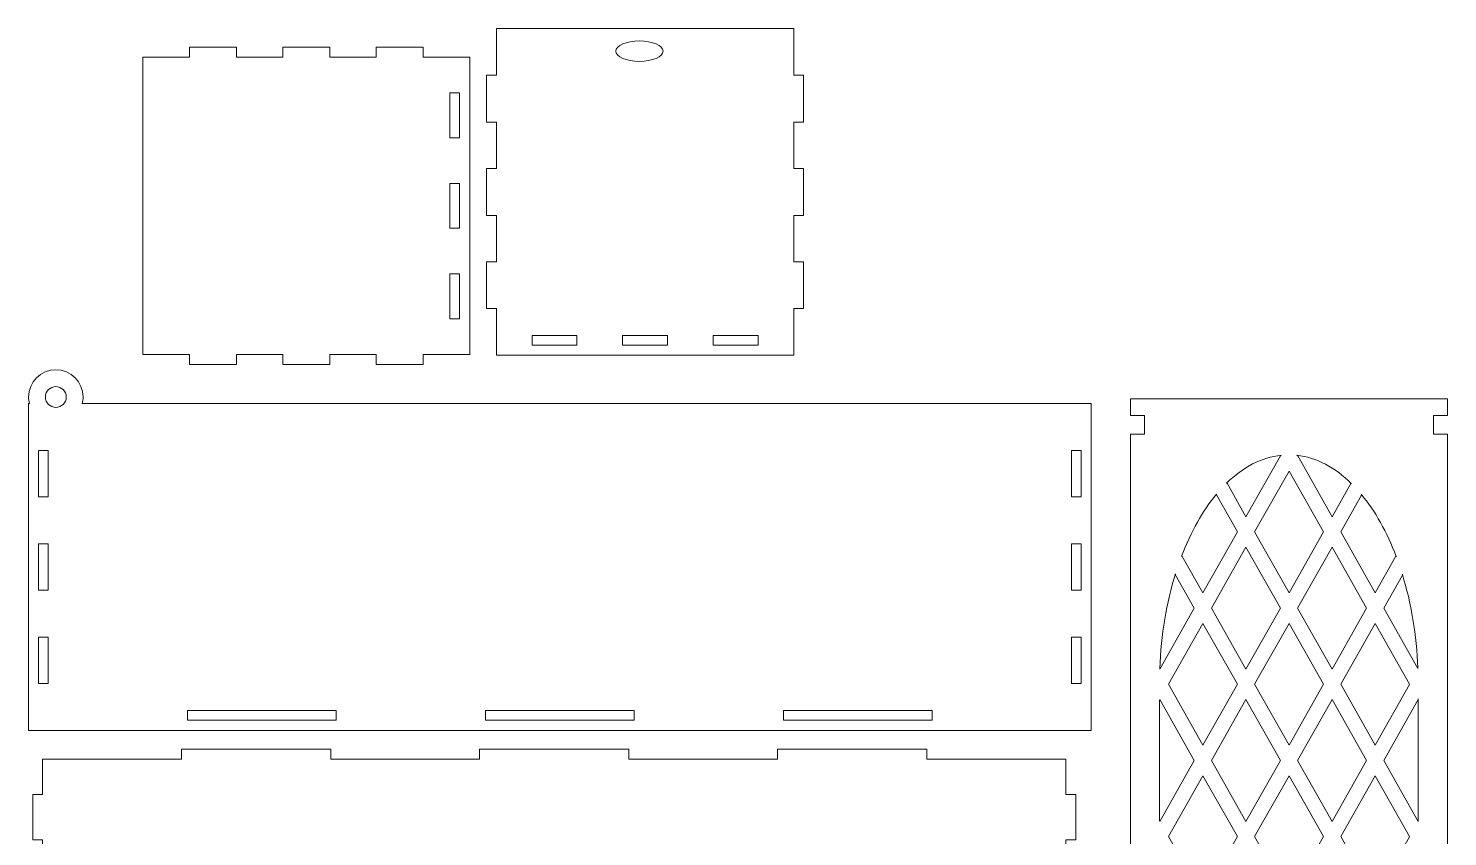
# Model space of a CAD drawing. Header units: millimetres. Extents: x -329 to 523, y -351 to 132.
# Drawn here: x -329.4 to 100.7, y -112.9 to 132.1 of the extents above; entities that cross this region are included whole.
import ezdxf

# ---------------------------------------------------------------- set-up
doc = ezdxf.new("R2010")
doc.units = ezdxf.units.MM
doc.header["$MEASUREMENT"] = 0
doc.layers.add('Layer 1', color=7, linetype='Continuous')

msp = doc.modelspace()

# ---------------------------------------------------------------- linework, layer by layer
at = {"layer": 'Layer 1', "color": 250, "lineweight": 20}
for points, knots in [([(-97.4687, 32.9998), (-97.4687, 32.9998), (-187.5687, 32.9998), (-187.5687, 32.9998), (-187.5687, 32.9998), (-187.5687, 32.9998), (-187.5687, 47.1427), (-187.5687, 47.1427), (-187.5687, 47.1427), (-187.5687, 47.1427), (-190.5687, 47.1427), (-190.5687, 47.1427), (-190.5687, 47.1427), (-190.5687, 47.1427), (-190.5687, 61.3855), (-190.5687, 61.3855), (-190.5687, 61.3855), (-190.5687, 61.3855), (-187.5687, 61.3855), (-187.5687, 61.3855), (-187.5687, 61.3855), (-187.5687, 61.3855), (-187.5687, 75.4284), (-187.5687, 75.4284), (-187.5687, 75.4284), (-187.5687, 75.4284), (-190.5687, 75.4284), (-190.5687, 75.4284), (-190.5687, 75.4284), (-190.5687, 75.4284), (-190.5687, 89.6712), (-190.5687, 89.6712), (-190.5687, 89.6712), (-190.5687, 89.6712), (-187.5687, 89.6712), (-187.5687, 89.6712), (-187.5687, 89.6712), (-187.5687, 89.6712), (-187.5687, 103.7141), (-187.5687, 103.7141), (-187.5687, 103.7141), (-187.5687, 103.7141), (-190.5687, 103.7141), (-190.5687, 103.7141), (-190.5687, 103.7141), (-190.5687, 103.7141), (-190.5687, 117.9569), (-190.5687, 117.9569), (-190.5687, 117.9569), (-190.5687, 117.9569), (-187.5687, 117.9569), (-187.5687, 117.9569), (-187.5687, 117.9569), (-187.5687, 117.9569), (-187.5687, 132.0998), (-187.5687, 132.0998), (-187.5687, 132.0998), (-187.5687, 132.0998), (-97.4687, 132.0998), (-97.4687, 132.0998), (-97.4687, 132.0998), (-97.4687, 132.0998), (-97.4687, 117.9569), (-97.4687, 117.9569), (-97.4687, 117.9569), (-97.4687, 117.9569), (-94.4687, 117.9569), (-94.4687, 117.9569), (-94.4687, 117.9569), (-94.4687, 117.9569), (-94.4687, 103.7141), (-94.4687, 103.7141), (-94.4687, 103.7141), (-94.4687, 103.7141), (-97.4687, 103.7141), (-97.4687, 103.7141), (-97.4687, 103.7141), (-97.4687, 103.7141), (-97.4687, 89.6712), (-97.4687, 89.6712), (-97.4687, 89.6712), (-97.4687, 89.6712), (-94.4687, 89.6712), (-94.4687, 89.6712), (-94.4687, 89.6712), (-94.4687, 89.6712), (-94.4687, 75.4284), (-94.4687, 75.4284), (-94.4687, 75.4284), (-94.4687, 75.4284), (-97.4687, 75.4284), (-97.4687, 75.4284), (-97.4687, 75.4284), (-97.4687, 75.4284), (-97.4687, 61.3855), (-97.4687, 61.3855), (-97.4687, 61.3855), (-97.4687, 61.3855), (-94.4687, 61.3855), (-94.4687, 61.3855), (-94.4687, 61.3855), (-94.4687, 61.3855), (-94.4687, 47.1427), (-94.4687, 47.1427), (-94.4687, 47.1427), (-94.4687, 47.1427), (-97.4687, 47.1427), (-97.4687, 47.1427), (-97.4687, 47.1427), (-97.4687, 47.1427), (-97.4687, 32.9998), (-97.4687, 32.9998)], [0, 0, 0, 0, 0.03448276, 0.03448276, 0.03448276, 0.03448276, 0.06896552, 0.06896552, 0.06896552, 0.06896552, 0.10344828, 0.10344828, 0.10344828, 0.10344828, 0.13793103, 0.13793103, 0.13793103, 0.13793103, 0.17241379, 0.17241379, 0.17241379, 0.17241379, 0.20689655, 0.20689655, 0.20689655, 0.20689655, 0.24137931, 0.24137931, 0.24137931, 0.24137931, 0.27586207, 0.27586207, 0.27586207, 0.27586207, 0.31034483, 0.31034483, 0.31034483, 0.31034483, 0.34482759, 0.34482759, 0.34482759, 0.34482759, 0.37931034, 0.37931034, 0.37931034, 0.37931034, 0.4137931, 0.4137931, 0.4137931, 0.4137931, 0.44827586, 0.44827586, 0.44827586, 0.44827586, 0.48275862, 0.48275862, 0.48275862, 0.48275862, 0.51724138, 0.51724138, 0.51724138, 0.51724138, 0.55172414, 0.55172414, 0.55172414, 0.55172414, 0.5862069, 0.5862069, 0.5862069, 0.5862069, 0.62068966, 0.62068966, 0.62068966, 0.62068966, 0.65517241, 0.65517241, 0.65517241, 0.65517241, 0.68965517, 0.68965517, 0.68965517, 0.68965517, 0.72413793, 0.72413793, 0.72413793, 0.72413793, 0.75862069, 0.75862069, 0.75862069, 0.75862069, 0.79310345, 0.79310345, 0.79310345, 0.79310345, 0.82758621, 0.82758621, 0.82758621, 0.82758621, 0.86206897, 0.86206897, 0.86206897, 0.86206897, 0.89655172, 0.89655172, 0.89655172, 0.89655172, 0.93103448, 0.93103448, 0.93103448, 0.93103448, 1, 1, 1, 1]), ([(-195.627, 33.2665), (-195.627, 33.2665), (-195.627, 123.3665), (-195.627, 123.3665), (-195.627, 123.3665), (-195.627, 123.3665), (-209.7699, 123.3665), (-209.7699, 123.3665), (-209.7699, 123.3665), (-209.7699, 123.3665), (-209.7699, 126.3665), (-209.7699, 126.3665), (-209.7699, 126.3665), (-209.7699, 126.3665), (-224.0127, 126.3665), (-224.0127, 126.3665), (-224.0127, 126.3665), (-224.0127, 126.3665), (-224.0127, 123.3665), (-224.0127, 123.3665), (-224.0127, 123.3665), (-224.0127, 123.3665), (-238.0556, 123.3665), (-238.0556, 123.3665), (-238.0556, 123.3665), (-238.0556, 123.3665), (-238.0556, 126.3665), (-238.0556, 126.3665), (-238.0556, 126.3665), (-238.0556, 126.3665), (-252.2984, 126.3665), (-252.2984, 126.3665), (-252.2984, 126.3665), (-252.2984, 126.3665), (-252.2984, 123.3665), (-252.2984, 123.3665), (-252.2984, 123.3665), (-252.2984, 123.3665), (-266.3413, 123.3665), (-266.3413, 123.3665), (-266.3413, 123.3665), (-266.3413, 123.3665), (-266.3413, 126.3665), (-266.3413, 126.3665), (-266.3413, 126.3665), (-266.3413, 126.3665), (-280.5841, 126.3665), (-280.5841, 126.3665), (-280.5841, 126.3665), (-280.5841, 126.3665), (-280.5841, 123.3665), (-280.5841, 123.3665), (-280.5841, 123.3665), (-280.5841, 123.3665), (-294.727, 123.3665), (-294.727, 123.3665), (-294.727, 123.3665), (-294.727, 123.3665), (-294.727, 33.2665), (-294.727, 33.2665), (-294.727, 33.2665), (-294.727, 33.2665), (-280.5841, 33.2665), (-280.5841, 33.2665), (-280.5841, 33.2665), (-280.5841, 33.2665), (-280.5841, 30.2665), (-280.5841, 30.2665), (-280.5841, 30.2665), (-280.5841, 30.2665), (-266.3413, 30.2665), (-266.3413, 30.2665), (-266.3413, 30.2665), (-266.3413, 30.2665), (-266.3413, 33.2665), (-266.3413, 33.2665), (-266.3413, 33.2665), (-266.3413, 33.2665), (-252.2984, 33.2665), (-252.2984, 33.2665), (-252.2984, 33.2665), (-252.2984, 33.2665), (-252.2984, 30.2665), (-252.2984, 30.2665), (-252.2984, 30.2665), (-252.2984, 30.2665), (-238.0556, 30.2665), (-238.0556, 30.2665), (-238.0556, 30.2665), (-238.0556, 30.2665), (-238.0556, 33.2665), (-238.0556, 33.2665), (-238.0556, 33.2665), (-238.0556, 33.2665), (-224.0127, 33.2665), (-224.0127, 33.2665), (-224.0127, 33.2665), (-224.0127, 33.2665), (-224.0127, 30.2665), (-224.0127, 30.2665), (-224.0127, 30.2665), (-224.0127, 30.2665), (-209.7699, 30.2665), (-209.7699, 30.2665), (-209.7699, 30.2665), (-209.7699, 30.2665), (-209.7699, 33.2665), (-209.7699, 33.2665), (-209.7699, 33.2665), (-209.7699, 33.2665), (-195.627, 33.2665), (-195.627, 33.2665)], [0, 0, 0, 0, 0.03448276, 0.03448276, 0.03448276, 0.03448276, 0.06896552, 0.06896552, 0.06896552, 0.06896552, 0.10344828, 0.10344828, 0.10344828, 0.10344828, 0.13793103, 0.13793103, 0.13793103, 0.13793103, 0.17241379, 0.17241379, 0.17241379, 0.17241379, 0.20689655, 0.20689655, 0.20689655, 0.20689655, 0.24137931, 0.24137931, 0.24137931, 0.24137931, 0.27586207, 0.27586207, 0.27586207, 0.27586207, 0.31034483, 0.31034483, 0.31034483, 0.31034483, 0.34482759, 0.34482759, 0.34482759, 0.34482759, 0.37931034, 0.37931034, 0.37931034, 0.37931034, 0.4137931, 0.4137931, 0.4137931, 0.4137931, 0.44827586, 0.44827586, 0.44827586, 0.44827586, 0.48275862, 0.48275862, 0.48275862, 0.48275862, 0.51724138, 0.51724138, 0.51724138, 0.51724138, 0.55172414, 0.55172414, 0.55172414, 0.55172414, 0.5862069, 0.5862069, 0.5862069, 0.5862069, 0.62068966, 0.62068966, 0.62068966, 0.62068966, 0.65517241, 0.65517241, 0.65517241, 0.65517241, 0.68965517, 0.68965517, 0.68965517, 0.68965517, 0.72413793, 0.72413793, 0.72413793, 0.72413793, 0.75862069, 0.75862069, 0.75862069, 0.75862069, 0.79310345, 0.79310345, 0.79310345, 0.79310345, 0.82758621, 0.82758621, 0.82758621, 0.82758621, 0.86206897, 0.86206897, 0.86206897, 0.86206897, 0.89655172, 0.89655172, 0.89655172, 0.89655172, 0.93103448, 0.93103448, 0.93103448, 0.93103448, 1, 1, 1, 1]), ([(-144.2124, 128.2927), (-140.2576, 128.2927), (-137.0516, 126.9083), (-137.0516, 125.2005), (-137.0516, 125.2005), (-137.0516, 123.4928), (-140.2576, 122.1084), (-144.2124, 122.1084), (-144.2124, 122.1084), (-148.1673, 122.1084), (-151.3733, 123.4928), (-151.3733, 125.2005), (-151.3733, 125.2005), (-151.3733, 126.9083), (-148.1673, 128.2927), (-144.2124, 128.2927)], [0, 0, 0, 0, 0.2, 0.2, 0.2, 0.2, 0.4, 0.4, 0.4, 0.4, 0.6, 0.6, 0.6, 0.6, 1, 1, 1, 1]), ([(-198.727, 98.9379), (-198.727, 98.9379), (-198.727, 112.5522), (-198.727, 112.5522), (-198.727, 112.5522), (-198.727, 112.5522), (-201.627, 112.5522), (-201.627, 112.5522), (-201.627, 112.5522), (-201.627, 112.5522), (-201.627, 98.9379), (-201.627, 98.9379), (-201.627, 98.9379), (-201.627, 98.9379), (-198.727, 98.9379), (-198.727, 98.9379)], [0, 0, 0, 0, 0.2, 0.2, 0.2, 0.2, 0.4, 0.4, 0.4, 0.4, 0.6, 0.6, 0.6, 0.6, 1, 1, 1, 1]), ([(-198.727, 71.5094), (-198.727, 71.5094), (-198.727, 85.1236), (-198.727, 85.1236), (-198.727, 85.1236), (-198.727, 85.1236), (-201.627, 85.1236), (-201.627, 85.1236), (-201.627, 85.1236), (-201.627, 85.1236), (-201.627, 71.5094), (-201.627, 71.5094), (-201.627, 71.5094), (-201.627, 71.5094), (-198.727, 71.5094), (-198.727, 71.5094)], [0, 0, 0, 0, 0.2, 0.2, 0.2, 0.2, 0.4, 0.4, 0.4, 0.4, 0.6, 0.6, 0.6, 0.6, 1, 1, 1, 1]), ([(-198.727, 44.0808), (-198.727, 44.0808), (-198.727, 57.6951), (-198.727, 57.6951), (-198.727, 57.6951), (-198.727, 57.6951), (-201.627, 57.6951), (-201.627, 57.6951), (-201.627, 57.6951), (-201.627, 57.6951), (-201.627, 44.0808), (-201.627, 44.0808), (-201.627, 44.0808), (-201.627, 44.0808), (-198.727, 44.0808), (-198.727, 44.0808)], [0, 0, 0, 0, 0.2, 0.2, 0.2, 0.2, 0.4, 0.4, 0.4, 0.4, 0.6, 0.6, 0.6, 0.6, 1, 1, 1, 1]), ([(-163.1401, 36.0998), (-163.1401, 36.0998), (-176.7544, 36.0998), (-176.7544, 36.0998), (-176.7544, 36.0998), (-176.7544, 36.0998), (-176.7544, 38.9998), (-176.7544, 38.9998), (-176.7544, 38.9998), (-176.7544, 38.9998), (-163.1401, 38.9998), (-163.1401, 38.9998), (-163.1401, 38.9998), (-163.1401, 38.9998), (-163.1401, 36.0998), (-163.1401, 36.0998)], [0, 0, 0, 0, 0.2, 0.2, 0.2, 0.2, 0.4, 0.4, 0.4, 0.4, 0.6, 0.6, 0.6, 0.6, 1, 1, 1, 1]), ([(-135.7116, 36.0998), (-135.7116, 36.0998), (-149.3258, 36.0998), (-149.3258, 36.0998), (-149.3258, 36.0998), (-149.3258, 36.0998), (-149.3258, 38.9998), (-149.3258, 38.9998), (-149.3258, 38.9998), (-149.3258, 38.9998), (-135.7116, 38.9998), (-135.7116, 38.9998), (-135.7116, 38.9998), (-135.7116, 38.9998), (-135.7116, 36.0998), (-135.7116, 36.0998)], [0, 0, 0, 0, 0.2, 0.2, 0.2, 0.2, 0.4, 0.4, 0.4, 0.4, 0.6, 0.6, 0.6, 0.6, 1, 1, 1, 1]), ([(-108.283, 36.0998), (-108.283, 36.0998), (-121.8973, 36.0998), (-121.8973, 36.0998), (-121.8973, 36.0998), (-121.8973, 36.0998), (-121.8973, 38.9998), (-121.8973, 38.9998), (-121.8973, 38.9998), (-121.8973, 38.9998), (-108.283, 38.9998), (-108.283, 38.9998), (-108.283, 38.9998), (-108.283, 38.9998), (-108.283, 36.0998), (-108.283, 36.0998)], [0, 0, 0, 0, 0.2, 0.2, 0.2, 0.2, 0.4, 0.4, 0.4, 0.4, 0.6, 0.6, 0.6, 0.6, 1, 1, 1, 1]), ([(-313.0535, 18.4176), (-312.902, 19.0428), (-312.8211, 19.6957), (-312.8211, 20.3676), (-312.8211, 20.3676), (-312.8211, 24.9248), (-316.5154, 28.6192), (-321.0726, 28.6192), (-321.0726, 28.6192), (-325.6298, 28.6192), (-329.3241, 24.9248), (-329.3241, 20.3676), (-329.3241, 20.3676), (-329.3241, 19.6957), (-329.2432, 19.0428), (-329.0917, 18.4176), (-329.0917, 18.4176), (-329.0917, 18.4176), (-329.3241, 18.4176), (-329.3241, 18.4176)], [0, 0, 0, 0, 0.16666667, 0.16666667, 0.16666667, 0.16666667, 0.33333333, 0.33333333, 0.33333333, 0.33333333, 0.5, 0.5, 0.5, 0.5, 0.66666667, 0.66666667, 0.66666667, 0.66666667, 1, 1, 1, 1]), ([(-321.0726, 23.5192), (-319.3321, 23.5192), (-317.9211, 22.1082), (-317.9211, 20.3676), (-317.9211, 20.3676), (-317.9211, 18.627), (-319.3321, 17.216), (-321.0726, 17.216), (-321.0726, 17.216), (-322.8131, 17.216), (-324.2241, 18.627), (-324.2241, 20.3676), (-324.2241, 20.3676), (-324.2241, 22.1082), (-322.8131, 23.5192), (-321.0726, 23.5192)], [0, 0, 0, 0, 0.2, 0.2, 0.2, 0.2, 0.4, 0.4, 0.4, 0.4, 0.6, 0.6, 0.6, 0.6, 1, 1, 1, 1]), ([(-329.3919, 18.4105), (-329.3919, 18.4105), (-329.3919, -80.6895), (-329.3919, -80.6895), (-329.3919, -80.6895), (-329.3919, -80.6895), (-7.2919, -80.6895), (-7.2919, -80.6895), (-7.2919, -80.6895), (-7.2919, -80.6895), (-7.2919, 18.4105), (-7.2919, 18.4105), (-7.2919, 18.4105), (-7.2919, 18.4105), (-313.0535, 18.4176), (-313.0535, 18.4176)], [0, 0, 0, 0, 0.2, 0.2, 0.2, 0.2, 0.4, 0.4, 0.4, 0.4, 0.6, 0.6, 0.6, 0.6, 1, 1, 1, 1]), ([(4.5969, 19.8238), (4.5969, 19.8238), (4.5969, 14.7238), (4.5969, 14.7238), (4.5969, 14.7238), (4.5969, 14.7238), (8.8633, 14.7238), (8.8633, 14.7238), (8.8633, 14.7238), (8.8633, 14.7238), (8.8633, 9.1223), (8.8633, 9.1223), (8.8633, 9.1223), (8.8633, 9.1223), (4.5969, 9.1223), (4.5969, 9.1223), (4.5969, 9.1223), (4.5969, 9.1223), (4.5969, -293.4646), (4.5969, -293.4646), (4.5969, -293.4646), (4.5969, -293.4646), (100.6969, -293.2529), (100.6969, -293.2529), (100.6969, -293.2529), (100.6969, -293.2529), (100.6969, 9.1223), (100.6969, 9.1223), (100.6969, 9.1223), (100.6969, 9.1223), (96.4305, 9.1223), (96.4305, 9.1223), (96.4305, 9.1223), (96.4305, 9.1223), (96.4305, 14.7238), (96.4305, 14.7238), (96.4305, 14.7238), (96.4305, 14.7238), (100.6969, 14.7238), (100.6969, 14.7238), (100.6969, 14.7238), (100.6969, 14.7238), (100.6969, 19.8238), (100.6969, 19.8238), (100.6969, 19.8238), (100.6969, 19.8238), (96.4305, 19.8238), (96.4305, 19.8238), (96.4305, 19.8238), (96.4305, 19.8238), (8.8633, 19.8238), (8.8633, 19.8238), (8.8633, 19.8238), (8.8633, 19.8238), (4.5969, 19.8238), (4.5969, 19.8238)], [0, 0, 0, 0, 0.06666667, 0.06666667, 0.06666667, 0.06666667, 0.13333333, 0.13333333, 0.13333333, 0.13333333, 0.2, 0.2, 0.2, 0.2, 0.26666667, 0.26666667, 0.26666667, 0.26666667, 0.33333333, 0.33333333, 0.33333333, 0.33333333, 0.4, 0.4, 0.4, 0.4, 0.46666667, 0.46666667, 0.46666667, 0.46666667, 0.53333333, 0.53333333, 0.53333333, 0.53333333, 0.6, 0.6, 0.6, 0.6, 0.66666667, 0.66666667, 0.66666667, 0.66666667, 0.73333333, 0.73333333, 0.73333333, 0.73333333, 0.8, 0.8, 0.8, 0.8, 0.86666667, 0.86666667, 0.86666667, 0.86666667, 1, 1, 1, 1]), ([(-326.2919, -9.8752), (-326.2919, -9.8752), (-323.3919, -9.8752), (-323.3919, -9.8752), (-323.3919, -9.8752), (-323.3919, -9.8752), (-323.3919, 4.1676), (-323.3919, 4.1676), (-323.3919, 4.1676), (-323.3919, 4.1676), (-326.2919, 4.1676), (-326.2919, 4.1676), (-326.2919, 4.1676), (-326.2919, 4.1676), (-326.2919, -9.8752), (-326.2919, -9.8752)], [0, 0, 0, 0, 0.2, 0.2, 0.2, 0.2, 0.4, 0.4, 0.4, 0.4, 0.6, 0.6, 0.6, 0.6, 1, 1, 1, 1]), ([(-10.3919, -9.8752), (-10.3919, -9.8752), (-13.2919, -9.8752), (-13.2919, -9.8752), (-13.2919, -9.8752), (-13.2919, -9.8752), (-13.2919, 4.1676), (-13.2919, 4.1676), (-13.2919, 4.1676), (-13.2919, 4.1676), (-10.3919, 4.1676), (-10.3919, 4.1676), (-10.3919, 4.1676), (-10.3919, 4.1676), (-10.3919, -9.8752), (-10.3919, -9.8752)], [0, 0, 0, 0, 0.2, 0.2, 0.2, 0.2, 0.4, 0.4, 0.4, 0.4, 0.6, 0.6, 0.6, 0.6, 1, 1, 1, 1]), ([(33.7633, -5.8809), (33.7633, -5.8809), (33.7089, -5.7818), (33.7089, -5.7818), (33.7089, -5.7818), (38.6805, -0.9135), (44.3036, 2.1012), (50.2754, 2.7204), (50.2754, 2.7204), (50.2754, 2.7204), (50.1628, 2.5361), (50.1628, 2.5361), (50.1628, 2.5361), (50.1628, 2.5361), (50.0147, 2.5196), (50.0147, 2.5196), (50.0147, 2.5196), (50.0147, 2.5196), (39.5875, -15.9291), (39.5875, -15.9291), (39.5875, -15.9291), (39.5875, -15.9291), (33.8571, -5.79), (33.8571, -5.79), (33.8571, -5.79), (33.8571, -5.79), (33.7633, -5.8809), (33.7633, -5.8809)], [0, 0, 0, 0, 0.125, 0.125, 0.125, 0.125, 0.25, 0.25, 0.25, 0.25, 0.375, 0.375, 0.375, 0.375, 0.5, 0.5, 0.5, 0.5, 0.625, 0.625, 0.625, 0.625, 0.75, 0.75, 0.75, 0.75, 1, 1, 1, 1]), ([(55.1401, 2.5173), (55.1401, 2.5173), (55.0458, 2.7068), (55.0458, 2.7068), (55.0458, 2.7068), (60.9806, 2.0458), (66.5671, -0.9801), (71.5079, -5.8391), (71.5079, -5.8391), (71.5079, -5.8391), (71.4469, -5.9623), (71.4469, -5.9623), (71.4469, -5.9623), (71.4469, -5.9623), (71.362, -5.8794), (71.362, -5.8794), (71.362, -5.8794), (71.362, -5.8794), (65.6819, -15.9291), (65.6819, -15.9291), (65.6819, -15.9291), (65.6819, -15.9291), (55.2645, 2.5025), (55.2645, 2.5025), (55.2645, 2.5025), (55.2645, 2.5025), (55.1401, 2.5173), (55.1401, 2.5173)], [0, 0, 0, 0, 0.125, 0.125, 0.125, 0.125, 0.25, 0.25, 0.25, 0.25, 0.375, 0.375, 0.375, 0.375, 0.5, 0.5, 0.5, 0.5, 0.625, 0.625, 0.625, 0.625, 0.75, 0.75, 0.75, 0.75, 1, 1, 1, 1]), ([(63.0725, -20.5463), (63.0725, -20.5463), (52.6347, -2.0784), (52.6347, -2.0784), (52.6347, -2.0784), (52.6347, -2.0784), (42.1971, -20.5463), (42.1971, -20.5463), (42.1971, -20.5463), (42.1971, -20.5463), (52.6347, -39.0139), (52.6347, -39.0139), (52.6347, -39.0139), (52.6347, -39.0139), (63.0725, -20.5463), (63.0725, -20.5463)], [0, 0, 0, 0, 0.2, 0.2, 0.2, 0.2, 0.4, 0.4, 0.4, 0.4, 0.6, 0.6, 0.6, 0.6, 1, 1, 1, 1]), ([(20.1133, -27.8854), (20.1133, -27.8854), (20.0831, -27.8345), (20.0831, -27.8345), (20.0831, -27.8345), (22.8989, -20.4732), (26.4904, -14.1069), (30.6461, -9.1125), (30.6461, -9.1125), (30.6461, -9.1125), (30.6974, -9.2013), (30.6974, -9.2013), (30.6974, -9.2013), (30.6974, -9.2013), (30.6192, -9.295), (30.6192, -9.295), (30.6192, -9.295), (30.6192, -9.295), (36.9782, -20.5463), (36.9782, -20.5463), (36.9782, -20.5463), (36.9782, -20.5463), (26.5403, -39.0139), (26.5403, -39.0139), (26.5403, -39.0139), (26.5403, -39.0139), (20.169, -27.7408), (20.169, -27.7408), (20.169, -27.7408), (20.169, -27.7408), (20.1133, -27.8854), (20.1133, -27.8854)], [0, 0, 0, 0, 0.11111111, 0.11111111, 0.11111111, 0.11111111, 0.22222222, 0.22222222, 0.22222222, 0.22222222, 0.33333333, 0.33333333, 0.33333333, 0.33333333, 0.44444444, 0.44444444, 0.44444444, 0.44444444, 0.55555556, 0.55555556, 0.55555556, 0.55555556, 0.66666667, 0.66666667, 0.66666667, 0.66666667, 0.77777778, 0.77777778, 0.77777778, 0.77777778, 1, 1, 1, 1]), ([(74.5134, -9.301), (74.5134, -9.301), (74.578, -9.1931), (74.578, -9.1931), (74.578, -9.1931), (78.7306, -14.2076), (82.3174, -20.5932), (85.125, -27.9749), (85.125, -27.9749), (85.125, -27.9749), (85.0789, -28.0503), (85.0789, -28.0503), (85.0789, -28.0503), (85.0789, -28.0503), (85.017, -27.8887), (85.017, -27.8887), (85.017, -27.8887), (85.017, -27.8887), (78.7291, -39.0139), (78.7291, -39.0139), (78.7291, -39.0139), (78.7291, -39.0139), (68.2913, -20.5463), (68.2913, -20.5463), (68.2913, -20.5463), (68.2913, -20.5463), (74.5929, -9.3968), (74.5929, -9.3968), (74.5929, -9.3968), (74.5929, -9.3968), (74.5134, -9.301), (74.5134, -9.301)], [0, 0, 0, 0, 0.11111111, 0.11111111, 0.11111111, 0.11111111, 0.22222222, 0.22222222, 0.22222222, 0.22222222, 0.33333333, 0.33333333, 0.33333333, 0.33333333, 0.44444444, 0.44444444, 0.44444444, 0.44444444, 0.55555556, 0.55555556, 0.55555556, 0.55555556, 0.66666667, 0.66666667, 0.66666667, 0.66666667, 0.77777778, 0.77777778, 0.77777778, 0.77777778, 1, 1, 1, 1]), ([(-326.2919, -38.1609), (-326.2919, -38.1609), (-323.3919, -38.1609), (-323.3919, -38.1609), (-323.3919, -38.1609), (-323.3919, -38.1609), (-323.3919, -24.1181), (-323.3919, -24.1181), (-323.3919, -24.1181), (-323.3919, -24.1181), (-326.2919, -24.1181), (-326.2919, -24.1181), (-326.2919, -24.1181), (-326.2919, -24.1181), (-326.2919, -38.1609), (-326.2919, -38.1609)], [0, 0, 0, 0, 0.2, 0.2, 0.2, 0.2, 0.4, 0.4, 0.4, 0.4, 0.6, 0.6, 0.6, 0.6, 1, 1, 1, 1]), ([(-10.3919, -38.1609), (-10.3919, -38.1609), (-13.2919, -38.1609), (-13.2919, -38.1609), (-13.2919, -38.1609), (-13.2919, -38.1609), (-13.2919, -24.1181), (-13.2919, -24.1181), (-13.2919, -24.1181), (-13.2919, -24.1181), (-10.3919, -24.1181), (-10.3919, -24.1181), (-10.3919, -24.1181), (-10.3919, -24.1181), (-10.3919, -38.1609), (-10.3919, -38.1609)], [0, 0, 0, 0, 0.2, 0.2, 0.2, 0.2, 0.4, 0.4, 0.4, 0.4, 0.6, 0.6, 0.6, 0.6, 1, 1, 1, 1]), ([(50.0253, -43.6308), (50.0253, -43.6308), (39.5875, -25.1632), (39.5875, -25.1632), (39.5875, -25.1632), (39.5875, -25.1632), (29.1498, -43.6308), (29.1498, -43.6308), (29.1498, -43.6308), (29.1498, -43.6308), (39.5875, -62.0986), (39.5875, -62.0986), (39.5875, -62.0986), (39.5875, -62.0986), (50.0253, -43.6308), (50.0253, -43.6308)], [0, 0, 0, 0, 0.2, 0.2, 0.2, 0.2, 0.4, 0.4, 0.4, 0.4, 0.6, 0.6, 0.6, 0.6, 1, 1, 1, 1]), ([(76.1197, -43.6308), (76.1197, -43.6308), (65.6819, -25.1632), (65.6819, -25.1632), (65.6819, -25.1632), (65.6819, -25.1632), (55.2444, -43.6308), (55.2444, -43.6308), (55.2444, -43.6308), (55.2444, -43.6308), (65.6819, -62.0986), (65.6819, -62.0986), (65.6819, -62.0986), (65.6819, -62.0986), (76.1197, -43.6308), (76.1197, -43.6308)], [0, 0, 0, 0, 0.2, 0.2, 0.2, 0.2, 0.4, 0.4, 0.4, 0.4, 0.6, 0.6, 0.6, 0.6, 1, 1, 1, 1]), ([(18.206, -33.259), (18.206, -33.259), (18.2306, -33.3027), (18.2306, -33.3027), (18.2306, -33.3027), (18.2306, -33.3027), (18.1819, -33.4587), (18.1819, -33.4587), (18.1819, -33.4587), (18.1819, -33.4587), (23.931, -43.6308), (23.931, -43.6308), (23.931, -43.6308), (23.931, -43.6308), (13.4932, -62.0986), (13.4932, -62.0986), (13.4932, -62.0986), (13.4932, -62.0986), (13.4506, -62.023), (13.4506, -62.023), (13.4506, -62.023), (13.831, -51.6634), (15.5124, -41.9061), (18.206, -33.259)], [0, 0, 0, 0, 0.14285714, 0.14285714, 0.14285714, 0.14285714, 0.28571429, 0.28571429, 0.28571429, 0.28571429, 0.42857143, 0.42857143, 0.42857143, 0.42857143, 0.57142857, 0.57142857, 0.57142857, 0.57142857, 0.71428571, 0.71428571, 0.71428571, 0.71428571, 1, 1, 1, 1]), ([(86.9493, -33.4655), (86.9493, -33.4655), (86.9905, -33.398), (86.9905, -33.398), (86.9905, -33.398), (89.6524, -41.9922), (91.3168, -51.6759), (91.7003, -61.9536), (91.7003, -61.9536), (91.7003, -61.9536), (91.6844, -61.9536), (91.6844, -61.9536), (91.6844, -61.9536), (91.6844, -61.9536), (91.6836, -61.9348), (91.6836, -61.9348), (91.6836, -61.9348), (91.6836, -61.9348), (81.3386, -43.6308), (81.3386, -43.6308), (81.3386, -43.6308), (81.3386, -43.6308), (86.9969, -33.6193), (86.9969, -33.6193), (86.9969, -33.6193), (86.9969, -33.6193), (86.9493, -33.4655), (86.9493, -33.4655)], [0, 0, 0, 0, 0.125, 0.125, 0.125, 0.125, 0.25, 0.25, 0.25, 0.25, 0.375, 0.375, 0.375, 0.375, 0.5, 0.5, 0.5, 0.5, 0.625, 0.625, 0.625, 0.625, 0.75, 0.75, 0.75, 0.75, 1, 1, 1, 1]), ([(36.9782, -66.7157), (36.9782, -66.7157), (26.5403, -48.2478), (26.5403, -48.2478), (26.5403, -48.2478), (26.5403, -48.2478), (16.1027, -66.7157), (16.1027, -66.7157), (16.1027, -66.7157), (16.1027, -66.7157), (26.5403, -85.1831), (26.5403, -85.1831), (26.5403, -85.1831), (26.5403, -85.1831), (36.9782, -66.7157), (36.9782, -66.7157)], [0, 0, 0, 0, 0.2, 0.2, 0.2, 0.2, 0.4, 0.4, 0.4, 0.4, 0.6, 0.6, 0.6, 0.6, 1, 1, 1, 1]), ([(63.0725, -66.7157), (63.0725, -66.7157), (52.6347, -48.2478), (52.6347, -48.2478), (52.6347, -48.2478), (52.6347, -48.2478), (42.1971, -66.7157), (42.1971, -66.7157), (42.1971, -66.7157), (42.1971, -66.7157), (52.6347, -85.1831), (52.6347, -85.1831), (52.6347, -85.1831), (52.6347, -85.1831), (63.0725, -66.7157), (63.0725, -66.7157)], [0, 0, 0, 0, 0.2, 0.2, 0.2, 0.2, 0.4, 0.4, 0.4, 0.4, 0.6, 0.6, 0.6, 0.6, 1, 1, 1, 1]), ([(89.1555, -66.6959), (89.1555, -66.6959), (89.1555, -66.7353), (89.1555, -66.7353), (89.1555, -66.7353), (89.1555, -66.7353), (78.7291, -85.1831), (78.7291, -85.1831), (78.7291, -85.1831), (78.7291, -85.1831), (68.2913, -66.7157), (68.2913, -66.7157), (68.2913, -66.7157), (68.2913, -66.7157), (78.7291, -48.2478), (78.7291, -48.2478), (78.7291, -48.2478), (78.7291, -48.2478), (89.1555, -66.6959), (89.1555, -66.6959)], [0, 0, 0, 0, 0.16666667, 0.16666667, 0.16666667, 0.16666667, 0.33333333, 0.33333333, 0.33333333, 0.33333333, 0.5, 0.5, 0.5, 0.5, 0.66666667, 0.66666667, 0.66666667, 0.66666667, 1, 1, 1, 1]), ([(-326.2919, -66.4466), (-326.2919, -66.4466), (-323.3919, -66.4466), (-323.3919, -66.4466), (-323.3919, -66.4466), (-323.3919, -66.4466), (-323.3919, -52.4038), (-323.3919, -52.4038), (-323.3919, -52.4038), (-323.3919, -52.4038), (-326.2919, -52.4038), (-326.2919, -52.4038), (-326.2919, -52.4038), (-326.2919, -52.4038), (-326.2919, -66.4466), (-326.2919, -66.4466)], [0, 0, 0, 0, 0.2, 0.2, 0.2, 0.2, 0.4, 0.4, 0.4, 0.4, 0.6, 0.6, 0.6, 0.6, 1, 1, 1, 1]), ([(-10.3919, -66.4466), (-10.3919, -66.4466), (-13.2919, -66.4466), (-13.2919, -66.4466), (-13.2919, -66.4466), (-13.2919, -66.4466), (-13.2919, -52.4038), (-13.2919, -52.4038), (-13.2919, -52.4038), (-13.2919, -52.4038), (-10.3919, -52.4038), (-10.3919, -52.4038), (-10.3919, -52.4038), (-10.3919, -52.4038), (-10.3919, -66.4466), (-10.3919, -66.4466)], [0, 0, 0, 0, 0.2, 0.2, 0.2, 0.2, 0.4, 0.4, 0.4, 0.4, 0.6, 0.6, 0.6, 0.6, 1, 1, 1, 1]), ([(13.3647, -71.56), (13.3647, -71.56), (13.4932, -71.3326), (13.4932, -71.3326), (13.4932, -71.3326), (13.4932, -71.3326), (23.931, -89.8002), (23.931, -89.8002), (23.931, -89.8002), (23.931, -89.8002), (13.4932, -108.2679), (13.4932, -108.2679), (13.4932, -108.2679), (13.4932, -108.2679), (13.3647, -108.0405), (13.3647, -108.0405), (13.3647, -108.0405), (13.3647, -108.0405), (13.3647, -71.56), (13.3647, -71.56)], [0, 0, 0, 0, 0.16666667, 0.16666667, 0.16666667, 0.16666667, 0.33333333, 0.33333333, 0.33333333, 0.33333333, 0.5, 0.5, 0.5, 0.5, 0.66666667, 0.66666667, 0.66666667, 0.66666667, 1, 1, 1, 1]), ([(50.0253, -89.8002), (50.0253, -89.8002), (39.5875, -71.3326), (39.5875, -71.3326), (39.5875, -71.3326), (39.5875, -71.3326), (29.1498, -89.8002), (29.1498, -89.8002), (29.1498, -89.8002), (29.1498, -89.8002), (39.5875, -108.2679), (39.5875, -108.2679), (39.5875, -108.2679), (39.5875, -108.2679), (50.0253, -89.8002), (50.0253, -89.8002)], [0, 0, 0, 0, 0.2, 0.2, 0.2, 0.2, 0.4, 0.4, 0.4, 0.4, 0.6, 0.6, 0.6, 0.6, 1, 1, 1, 1]), ([(76.1197, -89.8002), (76.1197, -89.8002), (65.6819, -71.3326), (65.6819, -71.3326), (65.6819, -71.3326), (65.6819, -71.3326), (55.2444, -89.8002), (55.2444, -89.8002), (55.2444, -89.8002), (55.2444, -89.8002), (65.6819, -108.2679), (65.6819, -108.2679), (65.6819, -108.2679), (65.6819, -108.2679), (76.1197, -89.8002), (76.1197, -89.8002)], [0, 0, 0, 0, 0.2, 0.2, 0.2, 0.2, 0.4, 0.4, 0.4, 0.4, 0.6, 0.6, 0.6, 0.6, 1, 1, 1, 1]), ([(91.7885, -108.3041), (91.7885, -108.3041), (91.7765, -108.3041), (91.7765, -108.3041), (91.7765, -108.3041), (91.7765, -108.3041), (91.7765, -108.2678), (91.7765, -108.2678), (91.7765, -108.2678), (91.7765, -108.2678), (91.7763, -108.2679), (91.7763, -108.2679), (91.7763, -108.2679), (91.7763, -108.2679), (81.3386, -89.8), (81.3386, -89.8), (81.3386, -89.8), (81.3386, -89.8), (91.7763, -71.3326), (91.7763, -71.3326), (91.7763, -71.3326), (91.7763, -71.3326), (91.7765, -71.3327), (91.7765, -71.3327), (91.7765, -71.3327), (91.7765, -71.3327), (91.7765, -71.1148), (91.7765, -71.1148), (91.7765, -71.1148), (91.7765, -71.1148), (91.7885, -71.1148), (91.7885, -71.1148), (91.7885, -71.1148), (91.7885, -71.1148), (91.7885, -108.3041), (91.7885, -108.3041)], [0, 0, 0, 0, 0.1, 0.1, 0.1, 0.1, 0.2, 0.2, 0.2, 0.2, 0.3, 0.3, 0.3, 0.3, 0.4, 0.4, 0.4, 0.4, 0.5, 0.5, 0.5, 0.5, 0.6, 0.6, 0.6, 0.6, 0.7, 0.7, 0.7, 0.7, 0.8, 0.8, 0.8, 0.8, 1, 1, 1, 1]), ([(-281.149, -77.5895), (-281.149, -77.5895), (-236.1062, -77.5895), (-236.1062, -77.5895), (-236.1062, -77.5895), (-236.1062, -77.5895), (-236.1062, -74.6895), (-236.1062, -74.6895), (-236.1062, -74.6895), (-236.1062, -74.6895), (-281.149, -74.6895), (-281.149, -74.6895), (-281.149, -74.6895), (-281.149, -74.6895), (-281.149, -77.5895), (-281.149, -77.5895)], [0, 0, 0, 0, 0.2, 0.2, 0.2, 0.2, 0.4, 0.4, 0.4, 0.4, 0.6, 0.6, 0.6, 0.6, 1, 1, 1, 1]), ([(-190.8633, -77.5895), (-190.8633, -77.5895), (-145.8205, -77.5895), (-145.8205, -77.5895), (-145.8205, -77.5895), (-145.8205, -77.5895), (-145.8205, -74.6895), (-145.8205, -74.6895), (-145.8205, -74.6895), (-145.8205, -74.6895), (-190.8633, -74.6895), (-190.8633, -74.6895), (-190.8633, -74.6895), (-190.8633, -74.6895), (-190.8633, -77.5895), (-190.8633, -77.5895)], [0, 0, 0, 0, 0.2, 0.2, 0.2, 0.2, 0.4, 0.4, 0.4, 0.4, 0.6, 0.6, 0.6, 0.6, 1, 1, 1, 1]), ([(-100.5776, -77.5895), (-100.5776, -77.5895), (-55.5348, -77.5895), (-55.5348, -77.5895), (-55.5348, -77.5895), (-55.5348, -77.5895), (-55.5348, -74.6895), (-55.5348, -74.6895), (-55.5348, -74.6895), (-55.5348, -74.6895), (-100.5776, -74.6895), (-100.5776, -74.6895), (-100.5776, -74.6895), (-100.5776, -74.6895), (-100.5776, -77.5895), (-100.5776, -77.5895)], [0, 0, 0, 0, 0.2, 0.2, 0.2, 0.2, 0.4, 0.4, 0.4, 0.4, 0.6, 0.6, 0.6, 0.6, 1, 1, 1, 1]), ([(-282.9424, -182.4586), (-282.9424, -182.4586), (-237.6996, -182.4586), (-237.6996, -182.4586), (-237.6996, -182.4586), (-237.6996, -182.4586), (-237.6996, -179.4586), (-237.6996, -179.4586), (-237.6996, -179.4586), (-237.6996, -179.4586), (-192.6567, -179.4586), (-192.6567, -179.4586), (-192.6567, -179.4586), (-192.6567, -179.4586), (-192.6567, -182.4586), (-192.6567, -182.4586), (-192.6567, -182.4586), (-192.6567, -182.4586), (-147.4139, -182.4586), (-147.4139, -182.4586), (-147.4139, -182.4586), (-147.4139, -182.4586), (-147.4139, -179.4586), (-147.4139, -179.4586), (-147.4139, -179.4586), (-147.4139, -179.4586), (-102.371, -179.4586), (-102.371, -179.4586), (-102.371, -179.4586), (-102.371, -179.4586), (-102.371, -182.4586), (-102.371, -182.4586), (-102.371, -182.4586), (-102.371, -182.4586), (-57.1282, -182.4586), (-57.1282, -182.4586), (-57.1282, -182.4586), (-57.1282, -182.4586), (-57.1282, -179.4586), (-57.1282, -179.4586), (-57.1282, -179.4586), (-57.1282, -179.4586), (-14.9853, -179.4586), (-14.9853, -179.4586), (-14.9853, -179.4586), (-14.9853, -179.4586), (-14.9853, -168.7443), (-14.9853, -168.7443), (-14.9853, -168.7443), (-14.9853, -168.7443), (-11.9853, -168.7443), (-11.9853, -168.7443), (-11.9853, -168.7443), (-11.9853, -168.7443), (-11.9853, -154.93), (-11.9853, -154.93), (-11.9853, -154.93), (-11.9853, -154.93), (-14.9853, -154.93), (-14.9853, -154.93), (-14.9853, -154.93), (-14.9853, -154.93), (-14.9853, -141.3157), (-14.9853, -141.3157), (-14.9853, -141.3157), (-14.9853, -141.3157), (-11.9853, -141.3157), (-11.9853, -141.3157), (-11.9853, -141.3157), (-11.9853, -141.3157), (-11.9853, -127.5015), (-11.9853, -127.5015), (-11.9853, -127.5015), (-11.9853, -127.5015), (-14.9853, -127.5015), (-14.9853, -127.5015), (-14.9853, -127.5015), (-14.9853, -127.5015), (-14.9853, -113.8872), (-14.9853, -113.8872), (-14.9853, -113.8872), (-14.9853, -113.8872), (-11.9853, -113.8872), (-11.9853, -113.8872), (-11.9853, -113.8872), (-11.9853, -113.8872), (-11.9853, -100.0729), (-11.9853, -100.0729), (-11.9853, -100.0729), (-11.9853, -100.0729), (-14.9853, -100.0729), (-14.9853, -100.0729), (-14.9853, -100.0729), (-14.9853, -100.0729), (-14.9853, -89.3586), (-14.9853, -89.3586), (-14.9853, -89.3586), (-14.9853, -89.3586), (-57.1282, -89.3586), (-57.1282, -89.3586), (-57.1282, -89.3586), (-57.1282, -89.3586), (-57.1282, -86.3586), (-57.1282, -86.3586), (-57.1282, -86.3586), (-57.1282, -86.3586), (-102.371, -86.3586), (-102.371, -86.3586), (-102.371, -86.3586), (-102.371, -86.3586), (-102.371, -89.3586), (-102.371, -89.3586), (-102.371, -89.3586), (-102.371, -89.3586), (-147.4139, -89.3586), (-147.4139, -89.3586), (-147.4139, -89.3586), (-147.4139, -89.3586), (-147.4139, -86.3586), (-147.4139, -86.3586), (-147.4139, -86.3586), (-147.4139, -86.3586), (-192.6567, -86.3586), (-192.6567, -86.3586), (-192.6567, -86.3586), (-192.6567, -86.3586), (-192.6567, -89.3586), (-192.6567, -89.3586), (-192.6567, -89.3586), (-192.6567, -89.3586), (-237.6996, -89.3586), (-237.6996, -89.3586), (-237.6996, -89.3586), (-237.6996, -89.3586), (-237.6996, -86.3586), (-237.6996, -86.3586), (-237.6996, -86.3586), (-237.6996, -86.3586), (-282.9424, -86.3586), (-282.9424, -86.3586), (-282.9424, -86.3586), (-282.9424, -86.3586), (-282.9424, -89.3586), (-282.9424, -89.3586), (-282.9424, -89.3586), (-282.9424, -89.3586), (-325.0853, -89.3586), (-325.0853, -89.3586), (-325.0853, -89.3586), (-325.0853, -89.3586), (-325.0853, -100.0729), (-325.0853, -100.0729), (-325.0853, -100.0729), (-325.0853, -100.0729), (-328.0853, -100.0729), (-328.0853, -100.0729), (-328.0853, -100.0729), (-328.0853, -100.0729), (-328.0853, -113.8872), (-328.0853, -113.8872), (-328.0853, -113.8872), (-328.0853, -113.8872), (-325.0853, -113.8872), (-325.0853, -113.8872), (-325.0853, -113.8872), (-325.0853, -113.8872), (-325.0853, -127.5015), (-325.0853, -127.5015), (-325.0853, -127.5015), (-325.0853, -127.5015), (-328.0853, -127.5015), (-328.0853, -127.5015), (-328.0853, -127.5015), (-328.0853, -127.5015), (-328.0853, -141.3157), (-328.0853, -141.3157), (-328.0853, -141.3157), (-328.0853, -141.3157), (-325.0853, -141.3157), (-325.0853, -141.3157), (-325.0853, -141.3157), (-325.0853, -141.3157), (-325.0853, -154.93), (-325.0853, -154.93), (-325.0853, -154.93), (-325.0853, -154.93), (-328.0853, -154.93), (-328.0853, -154.93), (-328.0853, -154.93), (-328.0853, -154.93), (-328.0853, -168.7443), (-328.0853, -168.7443), (-328.0853, -168.7443), (-328.0853, -168.7443), (-325.0853, -168.7443), (-325.0853, -168.7443), (-325.0853, -168.7443), (-325.0853, -168.7443), (-325.0853, -179.4586), (-325.0853, -179.4586), (-325.0853, -179.4586), (-325.0853, -179.4586), (-282.9424, -179.4586), (-282.9424, -179.4586), (-282.9424, -179.4586), (-282.9424, -179.4586), (-282.9424, -182.4586), (-282.9424, -182.4586)], [0, 0, 0, 0, 0.01886792, 0.01886792, 0.01886792, 0.01886792, 0.03773585, 0.03773585, 0.03773585, 0.03773585, 0.05660377, 0.05660377, 0.05660377, 0.05660377, 0.0754717, 0.0754717, 0.0754717, 0.0754717, 0.09433962, 0.09433962, 0.09433962, 0.09433962, 0.11320755, 0.11320755, 0.11320755, 0.11320755, 0.13207547, 0.13207547, 0.13207547, 0.13207547, 0.1509434, 0.1509434, 0.1509434, 0.1509434, 0.16981132, 0.16981132, 0.16981132, 0.16981132, 0.18867925, 0.18867925, 0.18867925, 0.18867925, 0.20754717, 0.20754717, 0.20754717, 0.20754717, 0.22641509, 0.22641509, 0.22641509, 0.22641509, 0.24528302, 0.24528302, 0.24528302, 0.24528302, 0.26415094, 0.26415094, 0.26415094, 0.26415094, 0.28301887, 0.28301887, 0.28301887, 0.28301887, 0.30188679, 0.30188679, 0.30188679, 0.30188679, 0.32075472, 0.32075472, 0.32075472, 0.32075472, 0.33962264, 0.33962264, 0.33962264, 0.33962264, 0.35849057, 0.35849057, 0.35849057, 0.35849057, 0.37735849, 0.37735849, 0.37735849, 0.37735849, 0.39622642, 0.39622642, 0.39622642, 0.39622642, 0.41509434, 0.41509434, 0.41509434, 0.41509434, 0.43396226, 0.43396226, 0.43396226, 0.43396226, 0.45283019, 0.45283019, 0.45283019, 0.45283019, 0.47169811, 0.47169811, 0.47169811, 0.47169811, 0.49056604, 0.49056604, 0.49056604, 0.49056604, 0.50943396, 0.50943396, 0.50943396, 0.50943396, 0.52830189, 0.52830189, 0.52830189, 0.52830189, 0.54716981, 0.54716981, 0.54716981, 0.54716981, 0.56603774, 0.56603774, 0.56603774, 0.56603774, 0.58490566, 0.58490566, 0.58490566, 0.58490566, 0.60377358, 0.60377358, 0.60377358, 0.60377358, 0.62264151, 0.62264151, 0.62264151, 0.62264151, 0.64150943, 0.64150943, 0.64150943, 0.64150943, 0.66037736, 0.66037736, 0.66037736, 0.66037736, 0.67924528, 0.67924528, 0.67924528, 0.67924528, 0.69811321, 0.69811321, 0.69811321, 0.69811321, 0.71698113, 0.71698113, 0.71698113, 0.71698113, 0.73584906, 0.73584906, 0.73584906, 0.73584906, 0.75471698, 0.75471698, 0.75471698, 0.75471698, 0.77358491, 0.77358491, 0.77358491, 0.77358491, 0.79245283, 0.79245283, 0.79245283, 0.79245283, 0.81132075, 0.81132075, 0.81132075, 0.81132075, 0.83018868, 0.83018868, 0.83018868, 0.83018868, 0.8490566, 0.8490566, 0.8490566, 0.8490566, 0.86792453, 0.86792453, 0.86792453, 0.86792453, 0.88679245, 0.88679245, 0.88679245, 0.88679245, 0.90566038, 0.90566038, 0.90566038, 0.90566038, 0.9245283, 0.9245283, 0.9245283, 0.9245283, 0.94339623, 0.94339623, 0.94339623, 0.94339623, 0.96226415, 0.96226415, 0.96226415, 0.96226415, 1, 1, 1, 1]), ([(36.9782, -112.8848), (36.9782, -112.8848), (26.5403, -94.4172), (26.5403, -94.4172), (26.5403, -94.4172), (26.5403, -94.4172), (16.1027, -112.8848), (16.1027, -112.8848), (16.1027, -112.8848), (16.1027, -112.8848), (26.5403, -131.3527), (26.5403, -131.3527), (26.5403, -131.3527), (26.5403, -131.3527), (36.9782, -112.8848), (36.9782, -112.8848)], [0, 0, 0, 0, 0.2, 0.2, 0.2, 0.2, 0.4, 0.4, 0.4, 0.4, 0.6, 0.6, 0.6, 0.6, 1, 1, 1, 1]), ([(63.0725, -112.8848), (63.0725, -112.8848), (52.6347, -94.4172), (52.6347, -94.4172), (52.6347, -94.4172), (52.6347, -94.4172), (42.1971, -112.8848), (42.1971, -112.8848), (42.1971, -112.8848), (42.1971, -112.8848), (52.6347, -131.3527), (52.6347, -131.3527), (52.6347, -131.3527), (52.6347, -131.3527), (63.0725, -112.8848), (63.0725, -112.8848)], [0, 0, 0, 0, 0.2, 0.2, 0.2, 0.2, 0.4, 0.4, 0.4, 0.4, 0.6, 0.6, 0.6, 0.6, 1, 1, 1, 1]), ([(89.1435, -112.8436), (89.1435, -112.8436), (89.1435, -112.926), (89.1435, -112.926), (89.1435, -112.926), (89.1435, -112.926), (78.7291, -131.3527), (78.7291, -131.3527), (78.7291, -131.3527), (78.7291, -131.3527), (68.2913, -112.8848), (68.2913, -112.8848), (68.2913, -112.8848), (68.2913, -112.8848), (78.7291, -94.4172), (78.7291, -94.4172), (78.7291, -94.4172), (78.7291, -94.4172), (89.1435, -112.8436), (89.1435, -112.8436)], [0, 0, 0, 0, 0.16666667, 0.16666667, 0.16666667, 0.16666667, 0.33333333, 0.33333333, 0.33333333, 0.33333333, 0.5, 0.5, 0.5, 0.5, 0.66666667, 0.66666667, 0.66666667, 0.66666667, 1, 1, 1, 1])]:
    msp.add_open_spline(points, degree=3, knots=knots, dxfattribs=at)

doc.saveas('drawing.dxf')
